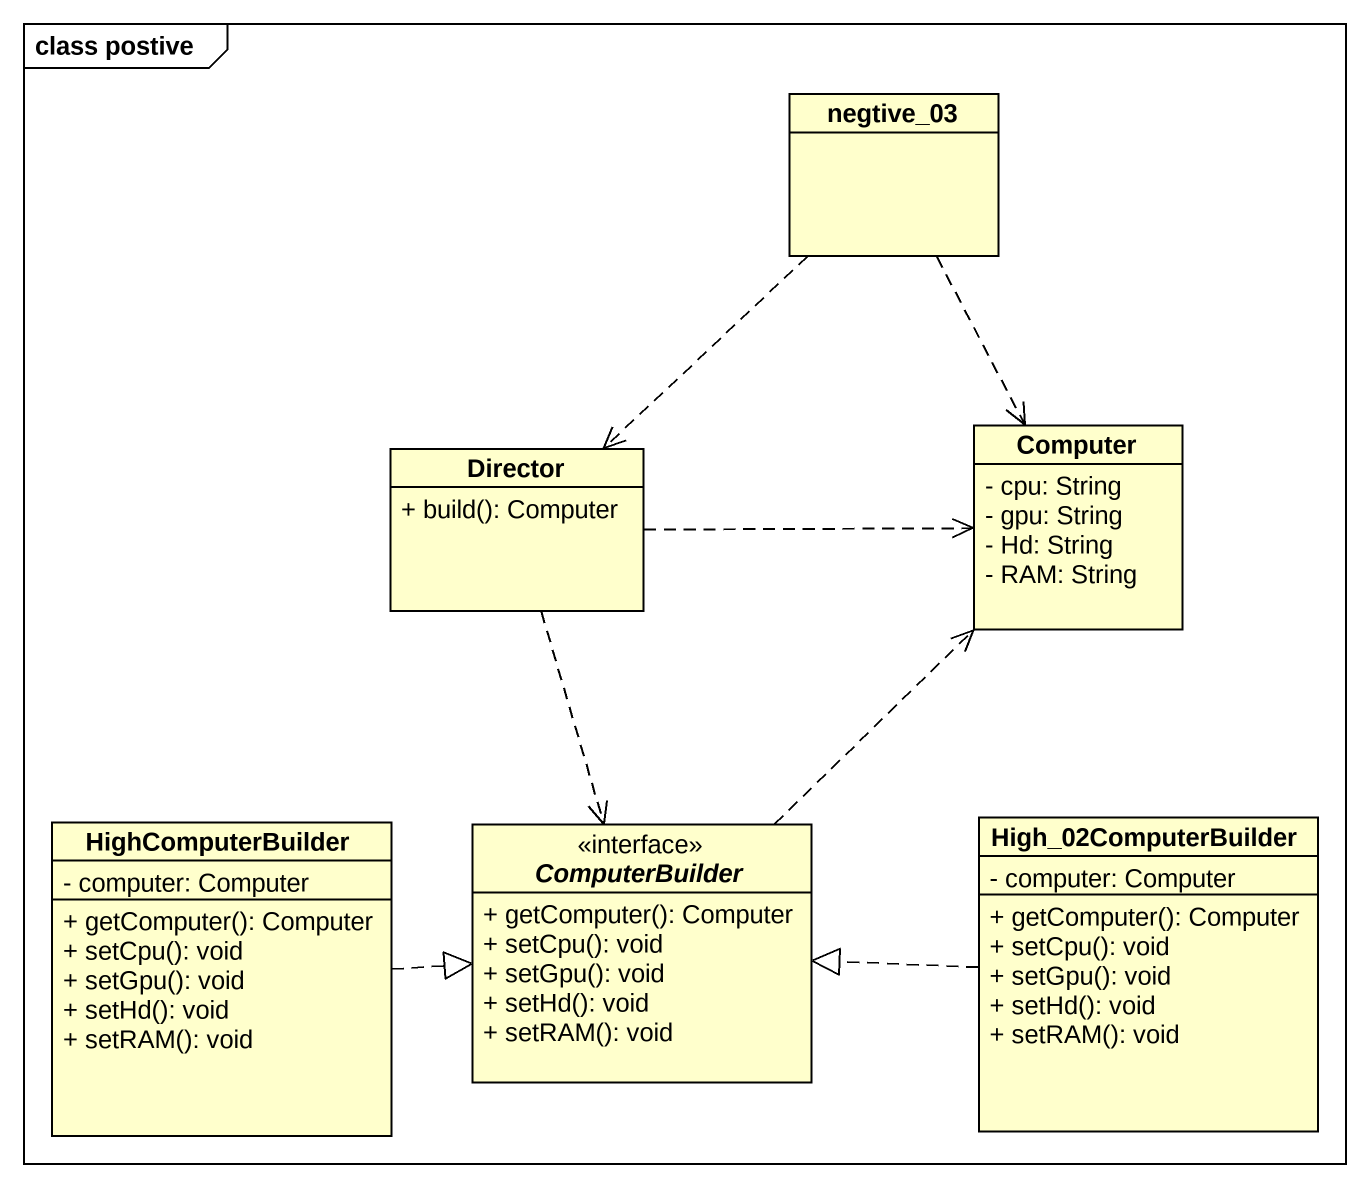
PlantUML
@startuml
mainframe class postive
hide circle
hide empty members
skinparam classAttributeIconSize 0
class negtive_03
class Director {
  + build(): Computer
}
class Computer {
  - cpu: String
  - gpu: String
  - Hd: String
  - RAM: String
}
class HighComputerBuilder {
  - computer: Computer
  + getComputer(): Computer
  + setCpu(): void
  + setGpu(): void
  + setHd(): void
  + setRAM(): void
}
interface ComputerBuilder {
  + getComputer(): Computer
  + setCpu(): void
  + setGpu(): void
  + setHd(): void
  + setRAM(): void
}
class High_02ComputerBuilder {
  - computer: Computer
  + getComputer(): Computer
  + setCpu(): void
  + setGpu(): void
  + setHd(): void
  + setRAM(): void
}
negtive_03 ..> Director
negtive_03 ..> Computer
Director .right.> Computer
Director ..> ComputerBuilder
HighComputerBuilder .right.|> ComputerBuilder
ComputerBuilder .up.> Computer
High_02ComputerBuilder .left.|> ComputerBuilder
@enduml
